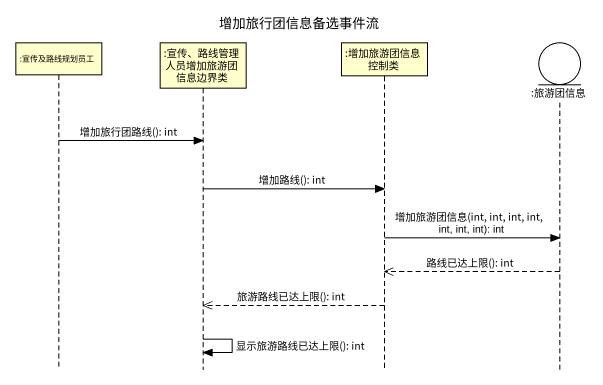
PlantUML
@startuml
title 增加旅行团信息备选事件流
hide footbox
participant ":宣传及路线规划员工" as 宣传及路线规划员工
participant ":宣传、路线管理人员增加旅游团信息边界类" as 宣传_路线管理人员增加旅游团信息边界类
participant ":增加旅游团信息控制类" as 增加旅游团信息控制类
entity ":旅游团信息" as 旅游团信息

宣传及路线规划员工 -> 宣传_路线管理人员增加旅游团信息边界类 : 增加旅行团路线(): int
宣传_路线管理人员增加旅游团信息边界类 -> 增加旅游团信息控制类 : 增加路线(): int
增加旅游团信息控制类 -> 旅游团信息 : 增加旅游团信息(int, int, int, int, int, int, int): int
旅游团信息 -->> 增加旅游团信息控制类 : 路线已达上限(): int
增加旅游团信息控制类 -->> 宣传_路线管理人员增加旅游团信息边界类 : 旅游路线已达上限(): int
宣传_路线管理人员增加旅游团信息边界类 -> 宣传_路线管理人员增加旅游团信息边界类 : 显示旅游路线已达上限(): int
@enduml
